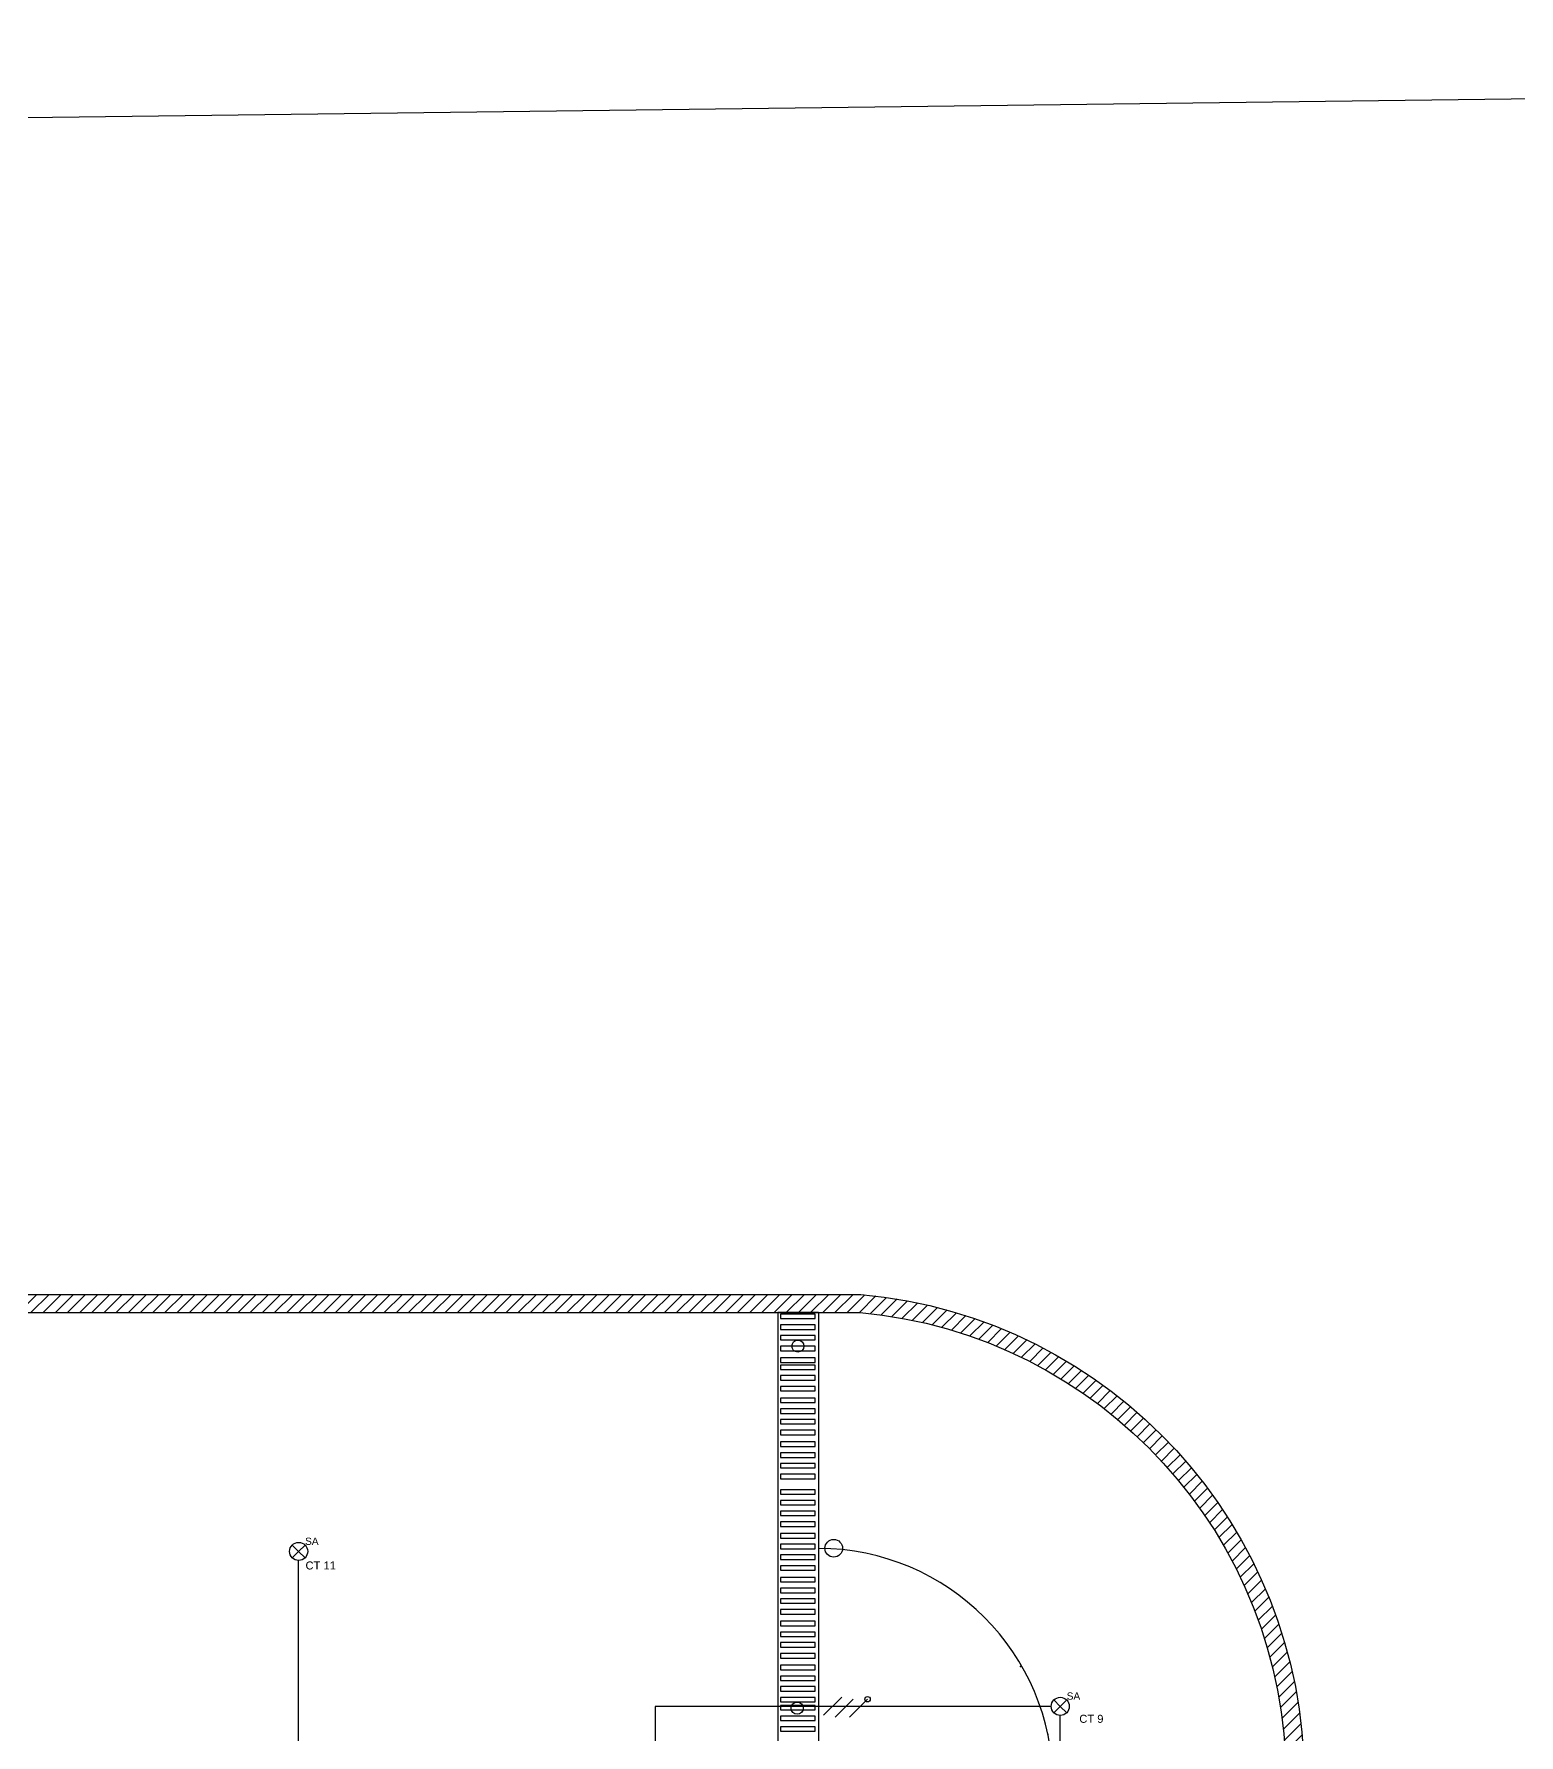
# Model space of a CAD drawing. Header units: metres. Extents: x 0 to 175, y -70 to 21.
# Drawn here: x 40.05 to 56.47, y -41.78 to -22.98 of the extents above; entities that cross this region are included whole.
import ezdxf

# ---------------------------------------------------------------- set-up
doc = ezdxf.new("R2010")
doc.units = ezdxf.units.M
doc.header["$LTSCALE"] = 0.5
doc.linetypes.add('ACAD_ISO10W100', pattern=[18, 12, -3, 0, -3])
for name, color, linetype in [('CUADRO', 7, 'Continuous'), ('EDIFICIO', 8, 'Continuous'), ('FASES', 7, 'Continuous'), ('LUMINARIA', 1, 'Continuous'), ('PUNTO LUMINARIA', 7, 'Continuous'), ('TABLA', 7, 'Continuous'), ('TUBERIA-TECHO-PARED', 7, 'Continuous')]:
    doc.layers.add(name, color=color, linetype=linetype)
doc.styles.get("Standard").update_dxf_attribs({"font": 'arial.ttf'})

# ---------------------------------------------------------------- blocks, each defined once
blk = doc.blocks.new('Lampara')
at = {"layer": 'LUMINARIA'}
for q in [(-0.071, 0.071), (-0.071, -0.071), (0.071, 0.071), (0.071, -0.071)]:
    blk.add_line((0, 0), q, dxfattribs=at)
blk.add_circle((0, 0), 0.1, dxfattribs=at)
blk = doc.blocks.new('FASE NEUTRO')
at = {"layer": 'FASES', "ltscale": 0.5}
h = blk.add_hatch(dxfattribs=at)
h.set_pattern_fill('ANGLE', color=256)
h.set_pattern_definition([(0, (0, 0), (0, 6.985), [5.08, -1.905]), (90, (0, 0), (-6.985, 4e-16), [5.08, -1.905])])
h.paths.add_polyline_path([(0.07, 0.1, 1), (0.13, 0.1, 1)])
blk.add_lwpolyline([(-0.1, -0.1), (0.1, 0.1)], dxfattribs=at)
blk.add_circle((0.1, 0.1), 0.03, dxfattribs=at)
blk = doc.blocks.new('FASE')
at = {"layer": 'FASES', "ltscale": 0.5}
blk.add_line((-0.1, -0.1), (0.1, 0.1), dxfattribs=at)

msp = doc.modelspace()

# ---------------------------------------------------------------- hatches: boundary and pattern name
at = {"layer": 'EDIFICIO'}
h = msp.add_hatch(dxfattribs=at)
h.set_pattern_fill('ANSI31', color=252, scale=0.03, style=0)
h.set_pattern_definition([(45, (-696.89562, -1167.36029), (-0.067351921, 0.067351921), [])])
h.paths.add_polyline_path([(49.193, -36.914), (18.225, -36.914), (18.225, -39.746), (18.225, -45.182), (18.225, -59.337), (40.079, -59.337), (54.095, -59.337), (54.095, -42.268, 0.387418)])
h.paths.add_polyline_path([(49.184, -37.114, -0.386911), (53.895, -42.268), (53.895, -59.137), (40.079, -59.137), (18.425, -59.137), (18.425, -45.182), (18.425, -39.746), (18.425, -37.114)], flags=16)

# ---------------------------------------------------------------- linework, layer by layer
at = {"layer": 'CUADRO'}
msp.add_lwpolyline([(13.564, -69.781), (113.57, -68.523), (113.57, -22.983), (13.564, -24.24)], close=True, dxfattribs=at)
at = {"layer": 'EDIFICIO', "color": 252}
for p, q in [((48.274, -37.114), (48.274, -42.041)), ((48.724, -37.114), (48.274, -37.114)), ((48.724, -37.114), (48.724, -42.082))]:
    msp.add_line(p, q, dxfattribs=at)
msp.add_lwpolyline([(54.095, -42.268), (54.095, -59.337), (40.079, -59.337), (18.225, -59.337), (18.225, -45.182), (18.225, -39.746), (18.225, -36.914), (49.193, -36.914, -0.387418), (54.095, -42.268)], format="xyb", dxfattribs=at)
msp.add_lwpolyline([(54.095, -42.268), (54.095, -59.337), (40.079, -59.337), (18.225, -59.337), (18.225, -45.182), (18.225, -39.746), (18.225, -36.914), (49.193, -36.914, -0.387418), (54.095, -42.268)], format="xyb", dxfattribs=at)
msp.add_lwpolyline([(54.095, -42.268), (54.095, -59.337), (40.079, -59.337), (18.225, -59.337), (18.225, -45.182), (18.225, -39.746), (18.225, -36.914), (49.193, -36.914, -0.387418), (54.095, -42.268)], format="xyb", dxfattribs=at)
msp.add_lwpolyline([(53.895, -42.268), (53.895, -59.137), (40.079, -59.137), (18.425, -59.137), (18.425, -45.182), (18.425, -39.746), (18.425, -37.114), (49.184, -37.114, -0.386911)], format="xyb", close=True, dxfattribs=at)
for points in [[(48.303, -37.132), (48.303, -37.182), (48.688, -37.182), (48.688, -37.132)], [(48.303, -37.132), (48.303, -37.182), (48.688, -37.182), (48.688, -37.132)], [(48.303, -37.252), (48.303, -37.302), (48.688, -37.302), (48.688, -37.252)], [(48.303, -37.252), (48.303, -37.302), (48.688, -37.302), (48.688, -37.252)], [(48.303, -37.368), (48.303, -37.418), (48.688, -37.418), (48.688, -37.368)], [(48.303, -37.368), (48.303, -37.418), (48.688, -37.418), (48.688, -37.368)], [(48.303, -37.488), (48.303, -37.538), (48.688, -37.538), (48.688, -37.488)], [(48.303, -37.488), (48.303, -37.538), (48.688, -37.538), (48.688, -37.488)], [(48.303, -37.617), (48.303, -37.667), (48.688, -37.667), (48.688, -37.617)], [(48.303, -37.617), (48.303, -37.667), (48.688, -37.667), (48.688, -37.617)], [(48.303, -37.695), (48.303, -37.745), (48.688, -37.745), (48.688, -37.695)], [(48.303, -37.695), (48.303, -37.745), (48.688, -37.745), (48.688, -37.695)], [(48.303, -37.812), (48.303, -37.862), (48.688, -37.862), (48.688, -37.812)], [(48.303, -37.812), (48.303, -37.862), (48.688, -37.862), (48.688, -37.812)], [(48.303, -37.932), (48.303, -37.982), (48.688, -37.982), (48.688, -37.932)], [(48.303, -37.932), (48.303, -37.982), (48.688, -37.982), (48.688, -37.932)], [(48.303, -38.061), (48.303, -38.111), (48.688, -38.111), (48.688, -38.061)], [(48.303, -38.061), (48.303, -38.111), (48.688, -38.111), (48.688, -38.061)], [(48.303, -38.18), (48.303, -38.23), (48.688, -38.23), (48.688, -38.18)], [(48.303, -38.18), (48.303, -38.23), (48.688, -38.23), (48.688, -38.18)], [(48.303, -38.297), (48.303, -38.347), (48.688, -38.347), (48.688, -38.297)], [(48.303, -38.297), (48.303, -38.347), (48.688, -38.347), (48.688, -38.297)], [(48.303, -38.417), (48.303, -38.467), (48.688, -38.467), (48.688, -38.417)], [(48.303, -38.417), (48.303, -38.467), (48.688, -38.467), (48.688, -38.417)], [(48.303, -38.546), (48.303, -38.596), (48.688, -38.596), (48.688, -38.546)], [(48.303, -38.546), (48.303, -38.596), (48.688, -38.596), (48.688, -38.546)], [(48.303, -38.666), (48.303, -38.716), (48.688, -38.716), (48.688, -38.666)], [(48.303, -38.666), (48.303, -38.716), (48.688, -38.716), (48.688, -38.666)], [(48.303, -38.782), (48.303, -38.832), (48.688, -38.832), (48.688, -38.782)], [(48.303, -38.782), (48.303, -38.832), (48.688, -38.832), (48.688, -38.782)], [(48.303, -38.902), (48.303, -38.952), (48.688, -38.952), (48.688, -38.902)], [(48.303, -38.902), (48.303, -38.952), (48.688, -38.952), (48.688, -38.902)], [(48.303, -39.073), (48.303, -39.123), (48.688, -39.123), (48.688, -39.073)], [(48.303, -39.073), (48.303, -39.123), (48.688, -39.123), (48.688, -39.073)], [(48.303, -39.192), (48.303, -39.242), (48.688, -39.242), (48.688, -39.192)], [(48.303, -39.192), (48.303, -39.242), (48.688, -39.242), (48.688, -39.192)], [(48.303, -39.309), (48.303, -39.359), (48.688, -39.359), (48.688, -39.309)], [(48.303, -39.309), (48.303, -39.359), (48.688, -39.359), (48.688, -39.309)], [(48.303, -39.429), (48.303, -39.479), (48.688, -39.479), (48.688, -39.429)], [(48.303, -39.429), (48.303, -39.479), (48.688, -39.479), (48.688, -39.429)], [(48.303, -39.558), (48.303, -39.608), (48.688, -39.608), (48.688, -39.558)], [(48.303, -39.558), (48.303, -39.608), (48.688, -39.608), (48.688, -39.558)], [(48.303, -39.677), (48.303, -39.727), (48.688, -39.727), (48.688, -39.677)], [(48.303, -39.677), (48.303, -39.727), (48.688, -39.727), (48.688, -39.677)], [(48.303, -39.794), (48.303, -39.844), (48.688, -39.844), (48.688, -39.794)], [(48.303, -39.794), (48.303, -39.844), (48.688, -39.844), (48.688, -39.794)], [(48.303, -39.914), (48.303, -39.964), (48.688, -39.964), (48.688, -39.914)], [(48.303, -39.914), (48.303, -39.964), (48.688, -39.964), (48.688, -39.914)], [(48.303, -40.043), (48.303, -40.093), (48.688, -40.093), (48.688, -40.043)], [(48.303, -40.043), (48.303, -40.093), (48.688, -40.093), (48.688, -40.043)], [(48.303, -40.162), (48.303, -40.212), (48.688, -40.212), (48.688, -40.162)], [(48.303, -40.162), (48.303, -40.212), (48.688, -40.212), (48.688, -40.162)], [(48.303, -40.279), (48.303, -40.329), (48.688, -40.329), (48.688, -40.279)], [(48.303, -40.279), (48.303, -40.329), (48.688, -40.329), (48.688, -40.279)], [(48.303, -40.399), (48.303, -40.449), (48.688, -40.449), (48.688, -40.399)], [(48.303, -40.399), (48.303, -40.449), (48.688, -40.449), (48.688, -40.399)], [(48.303, -40.528), (48.303, -40.578), (48.688, -40.578), (48.688, -40.528)], [(48.303, -40.528), (48.303, -40.578), (48.688, -40.578), (48.688, -40.528)], [(48.303, -40.647), (48.303, -40.697), (48.688, -40.697), (48.688, -40.647)], [(48.303, -40.647), (48.303, -40.697), (48.688, -40.697), (48.688, -40.647)], [(48.303, -40.764), (48.303, -40.814), (48.688, -40.814), (48.688, -40.764)], [(48.303, -40.764), (48.303, -40.814), (48.688, -40.814), (48.688, -40.764)], [(48.303, -40.884), (48.303, -40.934), (48.688, -40.934), (48.688, -40.884)], [(48.303, -40.884), (48.303, -40.934), (48.688, -40.934), (48.688, -40.884)], [(48.303, -41.013), (48.303, -41.063), (48.688, -41.063), (48.688, -41.013)], [(48.303, -41.013), (48.303, -41.063), (48.688, -41.063), (48.688, -41.013)], [(48.303, -41.133), (48.303, -41.183), (48.688, -41.183), (48.688, -41.133)], [(48.303, -41.133), (48.303, -41.183), (48.688, -41.183), (48.688, -41.133)], [(48.303, -41.249), (48.303, -41.299), (48.688, -41.299), (48.688, -41.249)], [(48.303, -41.249), (48.303, -41.299), (48.688, -41.299), (48.688, -41.249)], [(48.303, -41.369), (48.303, -41.419), (48.688, -41.419), (48.688, -41.369)], [(48.303, -41.369), (48.303, -41.419), (48.688, -41.419), (48.688, -41.369)], [(48.303, -41.457), (48.303, -41.507), (48.688, -41.507), (48.688, -41.457)], [(48.303, -41.457), (48.303, -41.507), (48.688, -41.507), (48.688, -41.457)], [(48.303, -41.576), (48.303, -41.626), (48.688, -41.626), (48.688, -41.576)], [(48.303, -41.576), (48.303, -41.626), (48.688, -41.626), (48.688, -41.576)], [(48.303, -41.693), (48.303, -41.743), (48.688, -41.743), (48.688, -41.693)], [(48.303, -41.693), (48.303, -41.743), (48.688, -41.743), (48.688, -41.693)]]:
    msp.add_lwpolyline(points, close=True, dxfattribs=at)
for centre, radius in [((48.496, -37.486), 0.0666), ((48.496, -37.486), 0.0666), ((48.892, -39.721), 0.0976), ((48.488, -41.488), 0.0666), ((48.488, -41.488), 0.0666)]:
    msp.add_circle(centre, radius, dxfattribs=at)
at = {"layer": 'EDIFICIO', "color": 252, "ltscale": 6}
msp.add_arc((48.72, -42.319), 2.597, 0.154, 89.8681, dxfattribs=at)
at = {"layer": 'EDIFICIO', "color": 252, "linetype": 'ACAD_ISO10W100'}
for p in [(50.957, -41.026), (50.957, -41.026), (51.261, -41.776)]:
    msp.add_point(p, dxfattribs=at)
at = {"layer": 'PUNTO LUMINARIA'}
for p in [(42.975, -39.756, 2.924), (51.397, -41.468, 5.932)]:
    msp.add_point(p, dxfattribs=at)
at = {"layer": 'TUBERIA-TECHO-PARED', "ltscale": 0.5}
msp.add_line((51.397, -45.241, 5.932), (51.397, -41.568, 5.932), dxfattribs=at)
for points, elevation in [([(42.975, -45.456), (42.975, -39.856)], 2.924), ([(51.297, -41.468), (46.919, -41.468), (46.919, -45.413)], 5.932)]:
    msp.add_lwpolyline(points, dxfattribs=dict(at, elevation=elevation))

# ---------------------------------------------------------------- block references
at = {"layer": 'FASES', "ltscale": 0.5}
for name, p in [('FASE NEUTRO', (49.166, -41.489, 2.51)), ('FASE', (48.88, -41.467, 2.51)), ('FASE', (49.006, -41.489, 2.51))]:
    msp.add_blockref(name, p, dxfattribs=at)
at = {"layer": 'LUMINARIA'}
for p in [(42.975, -39.756, 2.924), (51.397, -41.468, 5.932)]:
    msp.add_blockref('Lampara', p, dxfattribs=at)

# ---------------------------------------------------------------- texts
for s, p in [('CT 11', (43.051, -39.955)), ('CT 9', (51.607, -41.65))]:
    msp.add_text(s, height=0.0884, dxfattribs=at).set_placement(p)
at = {"layer": 'TABLA', "ltscale": 0.5, "char_height": 0.08, "attachment_point": 1}
for insert in [(43.046, -39.603, 2.924), (51.468, -41.314, 5.932)]:
    msp.add_mtext_dynamic_manual_height_columns('SA', width=0.13475, gutter_width=12.5, heights=[0], dxfattribs=dict(at, insert=insert))

doc.saveas('drawing.dxf')
